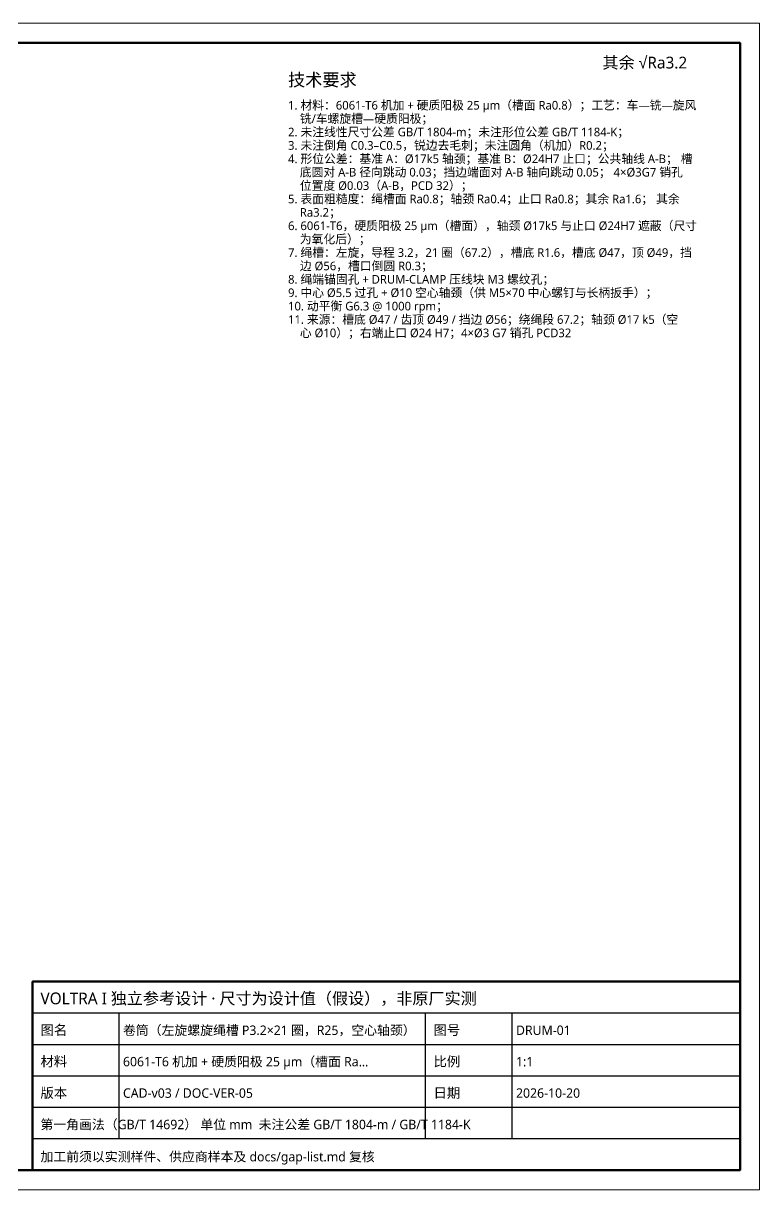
# Model space of a CAD drawing. Header units: millimetres. Extents: x 0 to 420, y 0 to 297.
# Drawn here: x 232.6 to 420, y 0 to 297 of the extents above; entities that cross this region are included whole.
import ezdxf

# ---------------------------------------------------------------- set-up
doc = ezdxf.new("R2010")
doc.units = ezdxf.units.MM
doc.layers.add('FRAME', color=7, linetype='CONTINUOUS', lineweight=70)
doc.layers.add('TEXT', color=7, linetype='CONTINUOUS', lineweight=25)
doc.styles.add('CJK', font='NotoSansCJK-Regular.ttc')

msp = doc.modelspace()

# ---------------------------------------------------------------- linework, layer by layer
at = {"layer": 'FRAME', "lineweight": 18}
msp.add_lwpolyline([(0, 0), (420, 0), (420, 297), (0, 297)], close=True, dxfattribs=at)
at = {"layer": 'FRAME'}
for points in [[(25, 5), (415, 5), (415, 292), (25, 292)], [(235, 5), (415, 5), (415, 53), (235, 53)]]:
    msp.add_lwpolyline(points, close=True, dxfattribs=at)
at = {"layer": 'TEXT'}
for p, q in [((235, 45), (415, 45)), ((257, 13), (257, 45)), ((335, 13), (335, 45)), ((357, 13), (357, 45)), ((235, 37), (415, 37)), ((235, 29), (415, 29)), ((235, 21), (415, 21)), ((235, 13), (415, 13))]:
    msp.add_line(p, q, dxfattribs=at)

# ---------------------------------------------------------------- texts
at = {"layer": 'TEXT', "style": 'CJK'}
for s, height, p in [('其余 √Ra3.2', 3, (380, 285.5)), ('技术要求', 3.2, (300, 281)), ('1. 材料：6061-T6 机加 + 硬质阳极 25 µm（槽面 Ra0.8）；工艺：车—铣—旋风', 2.2, (300, 275.04)), ('\u3000铣/车螺旋槽—硬质阳极；', 2.2, (300, 271.63)), ('2. 未注线性尺寸公差 GB/T 1804-m；未注形位公差 GB/T 1184-K；', 2.2, (300, 268.22)), ('3. 未注倒角 C0.3–C0.5，锐边去毛刺；未注圆角（机加）R0.2；', 2.2, (300, 264.81)), ('4. 形位公差：基准 A：Ø17k5 轴颈；基准 B：Ø24H7 止口；公共轴线 A-B； 槽', 2.2, (300, 261.4)), ('\u3000底圆对 A-B 径向跳动 0.03；挡边端面对 A-B 轴向跳动 0.05； 4×Ø3G7 销孔', 2.2, (300, 257.99)), ('\u3000位置度 Ø0.03（A-B，PCD 32）；', 2.2, (300, 254.58)), ('5. 表面粗糙度：绳槽面 Ra0.8；轴颈 Ra0.4；止口 Ra0.8；其余 Ra1.6； 其余 ', 2.2, (300, 251.17)), ('\u3000Ra3.2；', 2.2, (300, 247.76)), ('6. 6061-T6，硬质阳极 25 µm（槽面），轴颈 Ø17k5 与止口 Ø24H7 遮蔽（尺寸', 2.2, (300, 244.35)), ('\u3000为氧化后）；', 2.2, (300, 240.94)), ('7. 绳槽：左旋，导程 3.2，21 圈（67.2），槽底 R1.6，槽底 Ø47，顶 Ø49，挡', 2.2, (300, 237.53)), ('\u3000边 Ø56，槽口倒圆 R0.3；', 2.2, (300, 234.12)), ('8. 绳端锚固孔 + DRUM-CLAMP 压线块 M3 螺纹孔；', 2.2, (300, 230.71)), ('9. 中心 Ø5.5 过孔 + Ø10 空心轴颈（供 M5×70 中心螺钉与长柄扳手）；', 2.2, (300, 227.3)), ('10. 动平衡 G6.3 @ 1000 rpm；', 2.2, (300, 223.89)), ('11. 来源：槽底 Ø47 / 齿顶 Ø49 / 挡边 Ø56；绕绳段 67.2；轴颈 Ø17 k5（空', 2.2, (300, 220.48)), ('\u3000心 Ø10）；右端止口 Ø24 H7；4×Ø3 G7 销孔 PCD32', 2.2, (300, 217.07)), ('VOLTRA I 独立参考设计 · 尺寸为设计值（假设），非原厂实测', 3, (237, 47.2)), ('图名', 2.5, (237, 39.4)), ('卷筒（左旋螺旋绳槽 P3.2×21 圈，R25，空心轴颈）', 2.4, (258, 39.4)), ('图号', 2.5, (337, 39.4)), ('DRUM-01', 2.4, (358, 39.4)), ('材料', 2.5, (237, 31.4)), ('6061-T6 机加 + 硬质阳极 25 µm（槽面 Ra…', 2.4, (258, 31.4)), ('比例', 2.5, (337, 31.4)), ('1:1', 2.4, (358, 31.4)), ('版本', 2.5, (237, 23.4)), ('CAD-v03 / DOC-VER-05', 2.4, (258, 23.4)), ('日期', 2.5, (337, 23.4)), ('2026-10-20', 2.4, (358, 23.4)), ('第一角画法（GB/T 14692） 单位 mm  未注公差 GB/T 1804-m / GB/T 1184-K', 2.4, (237, 15.4)), ('加工前须以实测样件、供应商样本及 docs/gap-list.md 复核', 2.4, (237, 7.2))]:
    msp.add_text(s, height=height, dxfattribs=at).set_placement(p)

doc.saveas('drawing.dxf')
